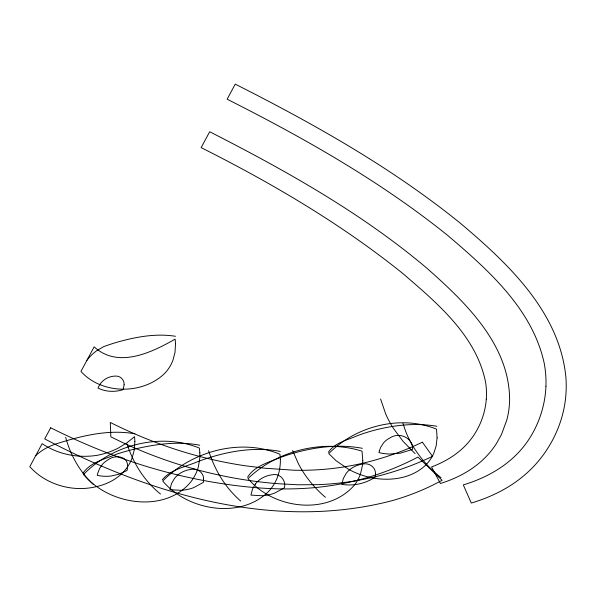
<?xml version="1.0" encoding="UTF-8"?>
<svg xmlns="http://www.w3.org/2000/svg" width="596" height="596" viewBox="0 0 596 596"><rect width="100%" height="100%" fill="white"/><g stroke="black" fill="none" stroke-linecap="round" stroke-linejoin="round"><path stroke-width="0.89" d="M328.284 452.357C334.542 442.761 347.394 440.086 357.324 435.706A185.818 160.272 22.1 0 1 376.895 429.597C396.422 424.806 416.939 422.869 436.861 426.282M247.519 477.284C254.097 466.303 268.036 462.563 279.196 457.929A199.496 172.065 22.1 0 1 293.94 453.049C316.066 446.851 339.623 443.953 362.375 448.319M83.008 473.246C90.406 462.049 105.298 459.017 116.972 454.025A259.565 223.88 22.1 0 1 132.066 449.704C154.073 444.37 177.243 440.831 199.727 445.212M162.239 479.795C170.888 469.29 186.034 466.735 198.066 461.513C224.118 451.872 252.659 446.203 280.314 451.433M255.386 484.027L252.473 489.13L250.938 495.127L262.031 495.745A43.113 37.19 22.1 0 0 274.749 493.063L284.441 487.774C286.303 480.532 280.083 473.149 272.528 474.736A28.437 24.525 22.1 0 0 255.379 484.019M86.919 360.319L89.542 357.116A56.933 49.103 22.1 0 1 96.805 350.664L103.741 346.604A225.966 194.899 22.1 0 1 116.704 342.327C135.687 336.926 155.765 333.149 175.485 336.286M35.767 455.56C41.906 449.742 49.654 445.882 57.67 443.387C82.449 435.624 108.897 429.15 134.919 433.821M441.107 477.798C430.848 469.492 421.633 459.792 414.496 448.661A104.114 89.802 22.1 0 1 405.451 430.796L402.963 423.361M160.503 494.039C144.575 481.27 133.251 463.353 127.09 443.99M415.077 453.63L403.06 441.345L393.278 428.189A108.107 93.244 22.1 0 1 385.768 414.108L380.576 399.007M93.483 484.555C79.842 471.957 70.47 455.173 65.657 437.315M292.606 450.554L298.484 463.897A109.053 94.064 22.1 0 0 325.416 497.302M208.607 450.68C213.174 464.91 220.073 478.491 229.751 489.934A97.55 84.14 22.1 0 0 240.665 501.05M199.839 452.885L199.831 457.564L198.461 466.452A56.992 49.155 22.1 0 1 190.795 481.918C168.608 508.82 126.121 506.25 99.137 488.266A68.637 59.198 22.1 0 1 83.514 474.505C112.152 444.802 160.674 432.309 199.377 448.058L199.839 452.885M203.571 479.303L203.43 482.343L193.73 487.632A43.113 37.19 22.1 0 1 181.02 490.314L169.927 489.703L171.462 483.699L174.367 478.595A28.437 24.525 22.1 0 1 191.517 469.305C197.626 468.158 203.959 472.866 203.571 479.303M375.48 473.962L375.338 477.001A50.921 43.918 22.1 0 1 365.832 481.94C358.218 484.801 349.867 485.673 341.836 484.354L343.37 478.357L346.283 473.254A28.437 24.525 22.1 0 1 363.426 463.964C369.535 462.816 375.867 467.525 375.48 473.962M175.522 343.706L175.023 352.355L172.929 360.275A52.001 44.856 22.1 0 1 164.481 373.618C142.369 394.865 101.655 394.552 80.952 371.427L94.161 346.827C117.844 368.835 151.496 352.631 175.135 339.131L175.522 343.706M280.351 459.248C280.552 466.869 279.047 474.558 275.628 481.404A57.134 49.282 22.1 0 1 267.984 492.095C244.129 514.966 204.592 512.098 178.375 494.814A68.637 59.198 22.1 0 1 162.745 481.054C191.815 451.15 240.777 437.68 279.971 454.286L280.351 459.248M134.875 441.39L134.212 450.33L131.939 458.54A55.115 47.538 22.1 0 1 123.037 472.405C115.758 479.899 105.991 484.578 95.852 486.753A64.048 55.242 22.1 0 1 69.091 487.64C58.646 485.911 48.574 481.903 39.939 475.764A56.233 48.499 22.1 0 1 29.8 466.668L42.16 443.655C54.229 451.917 68.845 456.074 83.41 456.298A75.476 65.098 22.1 0 0 97.386 455.277L100.322 454.644A82.784 71.401 22.1 0 0 118.455 447.968L127.082 442.701L134.569 436.667L134.875 441.39M127.462 466.936L127.179 470.244L125.488 471.25L118.418 474.371L110.938 476.04A37.496 32.34 22.1 0 1 99.227 475.742L97.245 475.355L97.662 473.5L99.606 468.449L102.542 464.217A26.157 22.559 22.1 0 1 107.891 459.926C114.767 454.457 128.684 455.754 127.462 466.936M124.124 384.696L123.186 389.628C115.006 392.265 105.76 391.945 98.02 388.07C99.875 383.094 103.987 379.056 108.986 377.283A20.42 17.612 22.1 0 1 116.28 376.076C120.817 376.054 124.422 380.248 124.124 384.696M545.943 386.215C545.161 405.861 538.665 425.224 527.52 441.413A127.38 109.873 22.1 0 1 511.986 458.845C498.055 471.183 481.017 479.557 463.293 484.913L471.294 503.039C487.148 498.338 502.428 491.417 515.935 481.821A151.57 130.733 22.1 0 0 536.251 463.636C551.248 446.657 561.529 425.447 564.956 403.008A146.534 126.389 22.1 0 0 565.872 376.992C559.42 311.604 507.568 263.015 460.127 223.046C391.401 167.439 313.906 123.931 235.249 84.125L227.15 99.204C304.251 138.138 380.002 180.983 447.477 235.249C487.96 269.697 532.332 308.862 544.185 363.106A129.004 111.266 22.1 0 1 545.943 386.215M437.092 437.859L436.145 445.979L433.732 453.414A49.93 43.068 22.1 0 1 424.821 465.908C410.83 478.566 390.365 481.285 372.358 477.888A70.112 60.472 22.1 0 1 348.466 469.231L335.958 460.626L328.791 453.616C355.507 426.095 400.512 414.525 436.51 429.127L437.092 437.859M362.8 460.79L362.48 465.342L360.513 473.865A53.215 45.899 22.1 0 1 354.471 485.04C327.338 516.255 273.087 508.872 248.025 478.543C277.185 450.509 323.263 438.947 362.025 451.165L362.8 460.79M486.291 399.216C485.218 413.341 480.011 427.094 471.555 438.455A95.33 82.226 22.1 0 1 463.025 447.991C454.025 456.447 443.074 462.6 431.564 466.951L440.414 483.49C456.059 478.633 471.026 470.929 483.036 459.665A109.94 94.824 22.1 0 0 496.334 443.729L501.474 434.514L506.809 419.994A112.026 96.626 22.1 0 0 509.617 400.02C509.58 344.473 465.461 302.314 426.81 268.14C361.236 212.779 285.827 170.627 209.68 131.746L201.15 147.622C271.843 183.181 340.562 223.5 402.375 273.139C436.734 302.686 476.278 335.488 485.591 382.245A93.468 80.616 22.1 0 1 486.291 399.216M379.399 450.77L378.974 452.625A45.698 39.418 22.1 0 0 389.709 454.04L400.281 453.183L412.633 449.377C413.237 437.844 399.298 431.69 390.194 437.814A25.084 21.635 22.1 0 0 383.459 442.992L380.658 447.358L379.399 450.77M50.69 427.779L44.722 438.894C149.827 494.367 274.674 531.617 392.928 500.461A267.06 230.347 22.1 0 0 432.636 485.204L442.12 480.316L417.952 457.087C402.322 465.245 385.962 471.972 369.088 477.068A279.636 241.186 22.1 0 1 328.463 485.978C290.908 491.424 252.689 488.75 215.402 482.589A467.696 403.395 22.1 0 1 164.623 471.63C125.227 461.088 87.113 446.061 50.69 427.779M422.4 442.195C393.457 456.052 362.264 465.312 330.326 468.724A261.555 225.593 22.1 0 1 293.746 470.207L265.295 468.27L244.822 465.714A374.959 323.405 22.1 0 1 183.091 451.761C158.044 444.087 133.705 434.186 110.29 422.452L110.841 436.838L121.323 441.941A392.593 338.617 22.1 0 0 278.354 483.728L298.209 484.794L317.921 484.66A285.052 245.857 22.1 0 0 366.503 478.737C389.307 473.962 411.501 466.385 432.532 456.35L422.4 442.195"/></g></svg>
